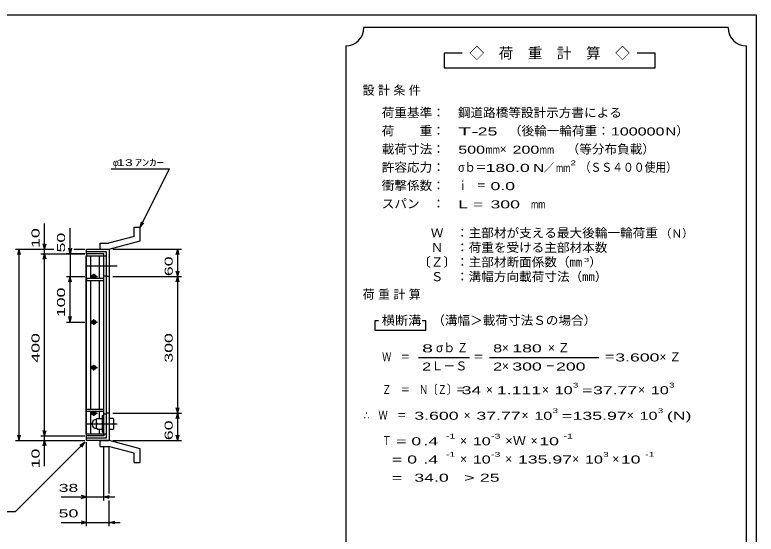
# Model space of a CAD drawing. Units: millimetres, scale not verified. Extents: x -1456 to 1385, y -1026 to 843.
# Drawn here: x -243 to 1385, y -297 to 843 of the extents above; entities that cross this region are included whole.
import ezdxf
from ezdxf.enums import TextEntityAlignment as Align

# ---------------------------------------------------------------- set-up
doc = ezdxf.new("R2010")
doc.units = ezdxf.units.MM
doc.header["$LTSCALE"] = 8
doc.linetypes.add('CHAIN', pattern=[18.5, 12, -1.5, 3.5, -1.5])
for name, color, linetype, lineweight in [('0_2', 150, 'Continuous', 25), ('16', 3, 'Continuous', 25), ('19', 6, 'Continuous', 25), ('22', 4, 'Continuous', 25), ('24', 2, 'Continuous', 25)]:
    doc.layers.add(name, color=color, linetype=linetype, lineweight=lineweight)
doc.styles.add('ベクトル', font='')
doc.styles.get('ベクトル').set_extended_font_data('ベクトル')

msp = doc.modelspace()

# ---------------------------------------------------------------- linework, layer by layer
at = {"layer": '0_2'}
for p, q in [((-1383.2, 842.8), (1384.8, 842.8)), ((1384.8, 842.8), (1384.8, -917.2))]:
    msp.add_line(p, q, dxfattribs=at)
at = {"layer": '16'}
for p, q in [((-86.7, -77), (-86.7, 314)), ((-86.7, 314), (-86, 314)), ((-48, 318.5), (-86, 318.5)), ((-86, 318.5), (-86, 314)), ((-86, 314), (-48, 314)), ((-86, -77), (-86, 314)), ((-86, 314), (-48, 314)), ((-76.5, 264), (-76.5, 314)), ((-57.5, 264), (-57.5, 314)), ((-48, 314), (-48, 318.5)), ((-48, -77), (-48, 314)), ((-48, 314), (-42, 314)), ((-42, 270), (-42, 314)), ((-86, 264), (-86, 259.5)), ((-48, 264), (-86, 264)), ((-78, 268.5), (-62, 268.5)), ((-72, 271.5), (-68, 271.5)), ((-72, 265.5), (-68, 265.5)), ((-70, 264), (-70, 274.5)), ((-48, 270), (-42, 270)), ((-48, 259.5), (-48, 264)), ((-86, 259.5), (-48, 259.5)), ((-76.5, -22.5), (-76.5, 259.5)), ((-57.5, -22.5), (-57.5, 259.5)), ((-78, 168.5), (-62, 168.5)), ((-72, 171.5), (-68, 171.5)), ((-72, 165.5), (-68, 165.5)), ((-70, 162.5), (-70, 174.5)), ((-78, 68.5), (-62, 68.5)), ((-72, 71.5), (-68, 71.5)), ((-72, 65.5), (-68, 65.5)), ((-70, 62.5), (-70, 74.5)), ((-86, -27), (-86, -22.5)), ((-86, -22.5), (-48, -22.5)), ((-86, -27), (-48, -27)), ((-78, -31.5), (-62, -31.5)), ((-76.5, -77), (-76.5, -27)), ((-72, -28.5), (-68, -28.5)), ((-70, -37.5), (-70, -27)), ((-57.5, -42), (-57.5, -27)), ((-48, -27), (-48, -22.5)), ((-72, -34.5), (-68, -34.5)), ((-62, -43), (-64, -45)), ((-64, -65), (-64, -45)), ((-62, -43), (-53, -43)), ((-51, -45), (-53, -43)), ((-51, -73.5), (-51, -36.5)), ((-51, -36.5), (-48, -36.5)), ((-48, -33), (-42, -33)), ((-48, -73.5), (-48, -36.5)), ((-42, -77), (-42, -33)), ((-62, -55), (-64, -53)), ((-62, -55), (-64, -57)), ((-62, -67), (-64, -65)), ((-62, -55), (-53, -55)), ((-53, -55), (-51, -53)), ((-51, -57), (-53, -55)), ((-53, -67), (-51, -65)), ((-86.7, -77), (-86, -77)), ((-86, -77), (-48, -77)), ((-86, -81.5), (-86, -77)), ((-86, -77), (-48, -77)), ((-62, -67), (-53, -67)), ((-57.5, -77), (-57.5, -68)), ((-51, -73.5), (-48, -73.5)), ((-48, -77), (-48, -81.5)), ((-48, -77), (-42, -77)), ((-48, -81.5), (-86, -81.5))]:
    msp.add_line(p, q, dxfattribs=at)
at = {"layer": '16', "linetype": 'CHAIN'}
for p, q in [((-87.6, 292), (-18.6, 292)), ((-87.6, -55), (-18.6, -55))]:
    msp.add_line(p, q, dxfattribs=at)
at = {"layer": '16'}
for centre, radius, start, end in [((-72, 268.5), 3, 90, 270), ((-70, 268.5), 4, 46.6, 133.4), ((-70, 268.5), 4, 226.6, 313.4), ((-68, 268.5), 3, 270, 90), ((-72, 168.5), 3, 90, 270), ((-70, 168.5), 4, 46.6, 133.4), ((-70, 168.5), 4, 226.6, 313.4), ((-68, 168.5), 3, 270, 90), ((-72, 68.5), 3, 90, 270), ((-70, 68.5), 4, 46.6, 133.4), ((-70, 68.5), 4, 226.6, 313.4), ((-68, 68.5), 3, 270, 90), ((-72, -31.5), 3, 90, 270), ((-70, -31.5), 4, 46.6, 133.4), ((-68, -31.5), 3, 270, 90), ((-64, -55), 10, 90, 270), ((-70, -31.5), 4, 226.6, 313.4)]:
    msp.add_arc(centre, radius, start, end, dxfattribs=at)
at = {"layer": '19'}
for p, q in [((18.61, 376.62), (31.61, 376.62)), ((18.61, 356.6), (18.61, 376.62)), ((31.61, 346.62), (31.61, 376.62)), ((18.61, 356.6), (-37.72, 341.51)), ((-36, 328.5), (31.61, 346.62)), ((-86, 318.5), (-86, 328.5)), ((-86, 328.5), (-36, 328.5)), ((-56.01, 341.51), (-37.72, 341.51)), ((-56.01, 328.51), (-56.01, 341.51)), ((-56, 328.5), (-36, 328.5)), ((-36, 328.5), (-36, -91.5)), ((-42, 322.5), (-86, 322.5)), ((-42, -85.5), (-42, 322.5)), ((-36, 268.5), (-42, 268.5)), ((-36, -31.5), (-42, -31.5)), ((-28, -43), (-36, -43)), ((-36, -43), (-36, -67)), ((-26, -45), (-28, -43)), ((-26, -65), (-26, -45)), ((-36, -55), (-28, -55)), ((-26, -53), (-28, -55)), ((-28, -55), (-26, -57)), ((-28, -67), (-26, -65)), ((-36, -67), (-28, -67)), ((-86, -91.5), (-86, -81.5)), ((-86, -85.5), (-42, -85.5)), ((-36, -91.5), (-86, -91.5)), ((-56.01, -104.51), (-56.01, -91.51)), ((-56, -91.5), (-36, -91.5)), ((31.61, -109.62), (-36, -91.5)), ((-56.01, -104.51), (-37.72, -104.51)), ((18.61, -119.6), (-37.72, -104.51)), ((31.61, -139.62), (31.61, -109.62)), ((18.61, -139.62), (18.61, -119.6)), ((18.61, -139.62), (31.61, -139.62))]:
    msp.add_line(p, q, dxfattribs=at)
at = {"layer": '22'}
for p, q in [((-32, 504.5), (96, 504.5)), ((32, 376.5), (96, 504.5)), ((-178, 328.5), (-178, 384.5)), ((32, 376.5), (34.4, 388.18)), ((32, 376.5), (40, 385.3)), ((-122, 318.5), (-122, 374.5)), ((-242, 328.5), (-158, 328.5)), ((-237.2, 316.5), (-234, 328.5)), ((-230.8, 316.5), (-234, 328.5)), ((-234, -91.5), (-234, 328.5)), ((-186, 328.5), (-158, 328.5)), ((-178, 328.5), (-181.2, 340.5)), ((-178, 328.5), (-174.8, 340.5)), ((-178, 318.5), (-178, 328.5)), ((-122, 318.5), (-125.2, 330.5)), ((-118.8, 330.5), (-122, 318.5)), ((-114, 328.5), (-90, 328.5)), ((-114, 328.5), (-90, 328.5)), ((-28, 328.5), (122.4, 328.5)), ((111.2, 316.5), (114.4, 328.5)), ((117.6, 316.5), (114.4, 328.5)), ((114.4, 268.5), (114.4, 328.5)), ((-186, 318.5), (-90, 318.5)), ((-181.2, 306.5), (-178, 318.5)), ((-174.8, 306.5), (-178, 318.5)), ((-178, -81.5), (-178, 318.5)), ((-90, 318.5), (-130, 318.5)), ((-122, 318.5), (-122, 268.5)), ((114.4, 268.5), (111.2, 280.5)), ((114.4, 268.5), (117.6, 280.5)), ((-130, 268.5), (-90, 268.5)), ((-125.2, 256.5), (-122, 268.5)), ((-118.8, 256.5), (-122, 268.5)), ((-122, 168.5), (-122, 268.5)), ((-28, 268.5), (122.4, 268.5)), ((111.2, 256.5), (114.4, 268.5)), ((117.6, 256.5), (114.4, 268.5)), ((114.4, -31.5), (114.4, 268.5)), ((-122, 168.5), (-125.2, 180.5)), ((-122, 168.5), (-118.8, 180.5)), ((-130, 168.5), (-90, 168.5)), ((-28, -31.5), (122.4, -31.5)), ((114.4, -31.5), (111.2, -19.5)), ((111.2, -43.5), (114.4, -31.5)), ((114.4, -31.5), (117.6, -19.5)), ((117.6, -43.5), (114.4, -31.5)), ((114.4, -91.5), (114.4, -31.5)), ((-234, -91.5), (-237.2, -79.5)), ((-234, -91.5), (-230.8, -79.5)), ((-178, -81.5), (-181.2, -69.5)), ((-178, -81.5), (-174.8, -69.5)), ((114.4, -91.5), (111.2, -79.5)), ((114.4, -91.5), (117.6, -79.5)), ((-242, -91.5), (-90, -91.5)), ((-242, -247.5), (-90, -95.5)), ((-186, -81.5), (-90, -81.5)), ((-186, -91.5), (-90, -91.5)), ((-181.2, -103.5), (-178, -91.5)), ((-178, -91.5), (-178, -81.5)), ((-174.8, -103.5), (-178, -91.5)), ((-178, -147.5), (-178, -91.5)), ((-100.4, -101.9), (-90, -95.5)), ((-96.4, -105.9), (-90, -95.5)), ((-86, -223.5), (-86, -95.5)), ((-86, -279.5), (-86, -95.5)), ((-28, -91.5), (122.4, -91.5)), ((-48, -223.5), (-48, -106.9)), ((-36, -207.5), (-36, -106.9)), ((-142, -215.5), (-86, -215.5)), ((-86, -215.5), (-98, -212.3)), ((-98, -218.7), (-86, -215.5)), ((-86, -215.5), (-48, -215.5)), ((-48, -215.5), (-36, -212.3)), ((-36, -218.7), (-48, -215.5)), ((-48, -215.5), (-24, -215.5)), ((-36, -279.5), (-36, -223.5)), ((-402, -247.5), (-242, -247.5)), ((-142, -271.5), (-86, -271.5)), ((-86, -271.5), (-98, -268.3)), ((-98, -274.7), (-86, -271.5)), ((-86, -271.5), (-36, -271.5)), ((-36, -271.5), (-24, -268.3)), ((-24, -274.7), (-36, -271.5)), ((-36, -271.5), (-12, -271.5))]:
    msp.add_line(p, q, dxfattribs=at)
at = {"layer": '24', "color": 4}
for p, q in [((1323.2, 814.8), (523.2, 814.8)), ((483.2, 774.8), (483.2, -465.2)), ((1363.2, -465.2), (1363.2, 774.8)), ((739.2, 758.8), (699.2, 758.8)), ((699.2, 758.8), (699.2, 726.8)), ((1163.2, 758.8), (1123.2, 758.8)), ((1163.2, 726.8), (1163.2, 758.8)), ((699.2, 726.8), (1163.2, 726.8)), ((555.2, 170.8), (547.2, 170.8)), ((547.2, 170.8), (547.2, 150.8)), ((659.2, 170.8), (651.2, 170.8)), ((659.2, 150.8), (659.2, 170.8)), ((547.2, 150.8), (659.2, 150.8)), ((643.2, 90.8), (755.2, 90.8)), ((799.2, 90.8), (1039.2, 90.8))]:
    msp.add_line(p, q, dxfattribs=at)
for centre, start, end in [((483.2, 814.8), 270, 0), ((1363.2, 814.8), 180, 270)]:
    msp.add_arc(centre, 40, start, end, dxfattribs=at)

# ---------------------------------------------------------------- texts
at = {"layer": '22', "color": 2, "style": 'ベクトル'}
msp.add_text('φ', height=14.66, dxfattribs=at).set_placement((-28, 518.5), align=Align.MIDDLE_LEFT)
for s, height, width, p in [(' 13 ', 14.66, 1.6, (-28, 518.5)), ('ｱﾝｶｰ', 14.66, 1.6, (20, 518.5)), (' 38 ', 17.6, 1.65, (-158, -195.5)), (' 50 ', 17.6, 1.65, (-158, -251.5))]:
    msp.add_text(s, height=height, dxfattribs=dict(at, width=width)).set_placement(p, align=Align.MIDDLE_LEFT)
at = {"layer": '22', "color": 2, "style": 'ベクトル', "width": 1.65}
for s, p in [(' 10 ', (-198, 320.5)), (' 50 ', (-142, 310.5)), (' 60 ', (94.4, 258.5)), (' 100 ', (-142, 168.5)), (' 400 ', (-198, 68.5)), (' 300 ', (94.4, 68.5)), (' 60 ', (94.4, -101.5)), (' 10 ', (-198, -163.5))]:
    msp.add_text(s, height=17.6, rotation=90, dxfattribs=at).set_placement(p, align=Align.MIDDLE_LEFT)
at = {"layer": '24', "style": 'ベクトル'}
for s, height, p in [('◇\u3000荷\u3000重\u3000計\u3000算\u3000◇', 23.46, (755.2, 758.8)), ('）', 19.35, (1209.6, 588)), ('×', 19.35, (821.6, 548)), ('／', 17.6, (917.2, 506.8)), ('（Ｎ）', 17.6, (1174.4, 362.8)), ('）', 19.35, (1018.4, 300)), ('σｂ', 19.35, (681.6, 112)), ('×', 19.35, (826.4, 112)), ('Ｌ－Ｓ', 19.35, (671.2, 72)), ('×', 19.35, (826.4, 72)), ('×', 19.35, (791.2, 20)), ('×', 19.35, (914.4, 20)), ('×', 19.35, (1125.6, 20)), ('×', 19.35, (742.4, -36)), ('×', 19.35, (869.6, -36)), ('×', 19.35, (1100.8, -36)), ('×', 19.35, (734.4, -92)), ('×', 19.35, (889.6, -92)), ('×', 19.35, (734.4, -132)), ('×', 19.35, (833.6, -132)), ('×', 19.35, (980.8, -132)), ('×', 19.35, (1068.8, -132))]:
    msp.add_text(s, height=height, dxfattribs=at).set_placement(p, align=Align.MIDDLE_LEFT)
for s, height, width, p in [('荷重基準：\u3000', 19.35, 1.05, (562.4, 628)), ('鋼道路橋等設計示方書による', 19.35, 1.05, (729.6, 628)), ('荷\u3000\u3000重：\u3000', 19.35, 1.05, (562.4, 588)), ('T-', 17.6, 2, (730.4, 586.8)), (' 25 ', 17.6, 1.65, (762.4, 586.8)), ('（後輪一輪荷重：', 19.35, 1.05, (841.6, 588)), ('100000', 17.6, 1.5, (1065.6, 586.8)), ('N', 17.6, 1.4, (1185.6, 586.8)), ('載荷寸法：\u3000', 19.35, 1.05, (562.4, 548)), ('500', 17.6, 1.5, (730.4, 546.8)), ('200', 17.6, 1.5, (849.6, 546.8)), ('\u3000（等分布負載）', 19.35, 1.05, (940.8, 548)), ('mm', 17.6, 0.8, (790.4, 546.8)), ('mm', 17.6, 0.8, (909.6, 546.8)), ('2', 10.56, 1.5, (977.2, 518)), ('許容応力：\u3000', 19.35, 1.05, (562.4, 508)), ('σｂ＝', 19.35, 0.9, (730.4, 508)), ('180.0', 17.6, 1.65, (790.4, 506.8)), ('N', 17.6, 1.4, (895.2, 506.8)), ('mm', 17.6, 0.8, (945.2, 506.8)), ('（ＳＳ４００使用）', 19.35, 0.9, (997.2, 508)), ('衝撃係数：\u3000', 19.35, 1.05, (562.4, 468)), ('ｉ\u3000＝', 19.35, 0.75, (730.4, 468)), (' 0.0', 17.6, 1.65, (790.4, 466.8)), ('スパン\u3000：\u3000', 19.35, 1.05, (562.4, 428)), ('L =', 17.6, 1.65, (730.4, 426.8)), (' 300 ', 17.6, 1.65, (790.4, 426.8)), ('mm', 17.6, 0.8, (890.4, 426.8)), ('\u3000Ｗ\u3000：主部材が支える最大後輪一輪荷重', 19.35, 1.05, (642.4, 364)), ('\u3000Ｎ\u3000：荷重を受ける主部材本数', 19.35, 1.05, (642.4, 332)), ('〔Ｚ〕：主部材断面係数（㎜', 19.35, 1.05, (642.4, 300)), ('3', 8.8, 1.8, (1006.4, 304.8)), ('\u3000Ｓ\u3000：溝幅方向載荷寸法（㎜）', 19.35, 1.05, (642.4, 268)), ('横断溝', 19.35, 1.1, (562.4, 172)), ('\u3000（溝幅＞載荷寸法Ｓの場合）', 19.35, 1.05, (645.6, 172)), ('8', 17.6, 1.8, (651.2, 110.8)), ('Ｚ', 19.35, 0.9, (728, 112)), ('8', 17.6, 1.5, (807.2, 110.8)), (' 180 ', 17.6, 1.65, (838.4, 110.8)), ('Ｗ\u3000＝', 19.35, 0.75, (563.2, 92)), ('3.600', 17.6, 1.65, (1075.2, 90.8)), ('＝', 19.35, 0.9, (763.2, 92)), ('＝', 19.35, 0.9, (1051.2, 92)), ('2', 17.6, 1.5, (651.2, 70.8)), ('2', 17.6, 1.5, (807.2, 70.8)), (' 300 ', 17.6, 1.65, (838.4, 70.8)), ('－', 19.35, 0.75, (922.4, 72)), (' 200 ', 17.6, 1.65, (934.4, 70.8)), ('Ｚ\u3000＝\u3000Ｎ〔Ｚ〕＝', 19.35, 0.75, (563.2, 20)), ('3', 10.56, 1.5, (982.4, 30)), ('3', 10.56, 1.5, (1193.6, 30)), (' 34 ', 17.6, 1.65, (727.2, 18.8)), ('1.111', 17.6, 1.65, (815.2, 18.8)), ('10', 17.6, 1.5, (942.4, 18.8)), ('=', 17.6, 1.7, (1002.4, 18.8)), ('37.77', 17.6, 1.65, (1026.4, 18.8)), ('10', 17.6, 1.5, (1153.6, 18.8)), ('∴\u3000Ｗ\u3000＝', 19.35, 0.75, (523.2, -36)), (' 3.600', 17.6, 1.65, (623.2, -37.2)), ('37.77', 17.6, 1.65, (770.4, -37.2)), ('10', 17.6, 1.5, (897.6, -37.2)), ('3', 10.56, 1.5, (937.6, -26)), ('135.97', 17.6, 1.65, (981.6, -37.2)), ('10', 17.6, 1.5, (1128.8, -37.2)), ('3', 10.56, 1.5, (1168.8, -26)), ('(N)', 17.6, 1.65, (1188.8, -37.2)), ('=', 17.6, 1.7, (957.6, -37.2)), ('-1', 10.56, 1.65, (703.2, -82)), ('-3', 10.56, 1.65, (802.4, -82)), ('-1', 10.56, 1.65, (961.6, -82)), ('Ｔ', 19.35, 0.75, (563.2, -92)), (' = 0', 17.6, 1.65, (583.2, -93.2)), (' .4 ', 17.6, 1.65, (643.2, -93.2)), ('10', 17.6, 1.5, (762.4, -93.2)), ('×Ｗ', 19.35, 1.1, (833.6, -92)), (' 10 ', 17.6, 1.65, (897.6, -93.2)), ('  = 0', 17.6, 1.65, (563.2, -133.2)), (' .4 ', 17.6, 1.65, (643.2, -133.2)), ('-1', 10.56, 1.65, (703.2, -122)), ('10', 17.6, 1.5, (762.4, -133.2)), ('-3', 10.56, 1.65, (802.4, -122)), ('135.97', 17.6, 1.65, (861.6, -133.2)), ('10', 17.6, 1.5, (1008.8, -133.2)), ('3', 10.56, 1.5, (1048.8, -122)), (' 10 ', 17.6, 1.65, (1076.8, -133.2)), ('-1', 10.56, 1.65, (1140.8, -122)), ('  =', 17.6, 1.65, (563.2, -173.2)), (' 34.0', 17.6, 1.65, (623.2, -173.2)), ('>', 17.6, 1.7, (743.2, -173.2)), (' 25 ', 17.6, 1.65, (767.2, -173.2))]:
    msp.add_text(s, height=height, dxfattribs=dict(at, width=width)).set_placement(p, align=Align.MIDDLE_LEFT)
at = {"layer": '24', "char_height": 19.35, "attachment_point": 4, "style": 'ベクトル'}
for s, insert in [('\\T1.28;設計条件', (520.4, 676)), ('\\T1.28;荷重計算', (520.4, 228)), ('\\T1.42;×Ｚ', (927.6, 112)), ('\\T1.42;×Ｚ', (1172.4, 92))]:
    msp.add_mtext(s, dxfattribs=dict(at, insert=insert))

doc.saveas('drawing.dxf')
